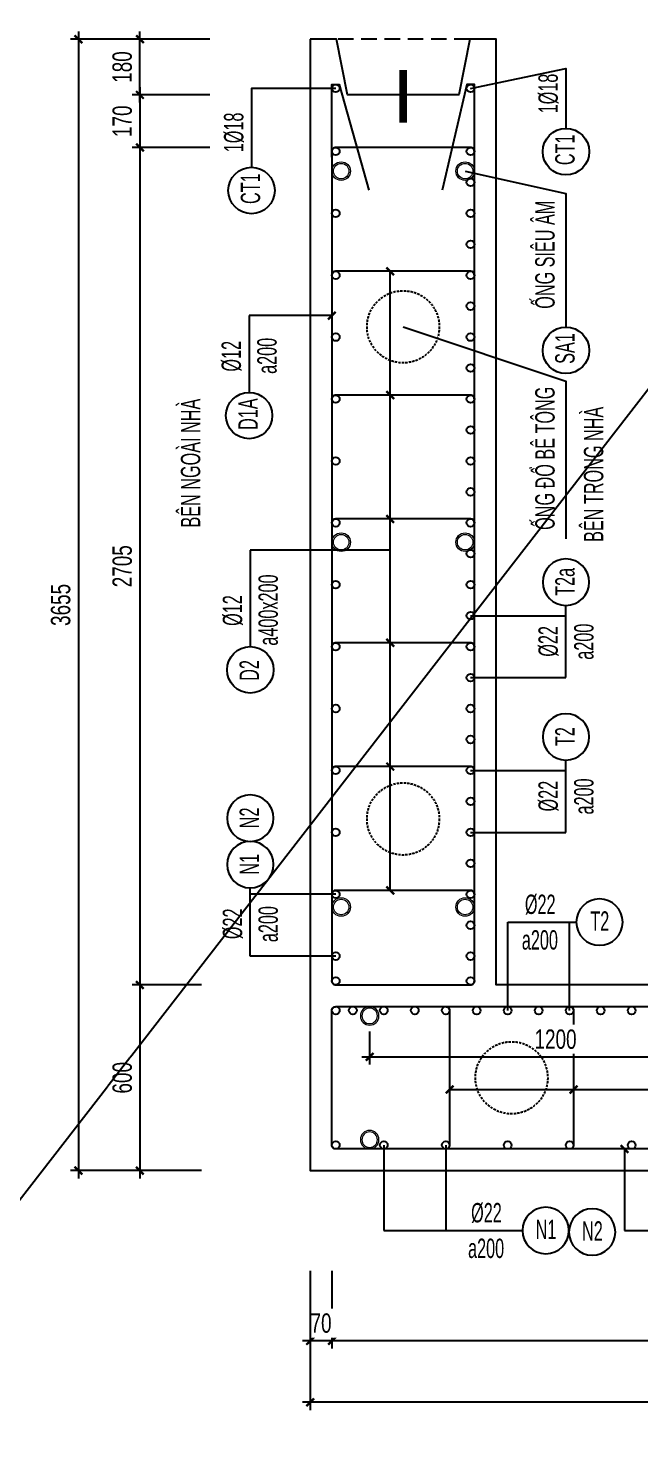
# Model space of a CAD drawing. Header units: millimetres. Extents: x -147841 to 368790, y -162721 to 84261.
# Drawn here: x 309031 to 311003, y -71216 to -66612 of the extents above; entities that cross this region are included whole.
import ezdxf
from ezdxf.enums import TextEntityAlignment as Align

# ---------------------------------------------------------------- set-up
doc = ezdxf.new("R2010")
doc.units = ezdxf.units.MM
doc.header["$LTSCALE"] = 1000
doc.header["$MEASUREMENT"] = 0
doc.header["$PDMODE"] = 1
doc.header["$PDSIZE"] = -10
doc.linetypes.add('DASHED', pattern=[0.75, 0.5, -0.25])
doc.linetypes.add('HIDDEN', pattern=[0.375, 0.25, -0.125])
doc.layers.get('0').update_dxf_attribs({"linetype": 'CONTINUOUS', "lineweight": 18})
doc.layers.get('DEFPOINTS').update_dxf_attribs({"color": 5, "linetype": 'CONTINUOUS', "lineweight": 18})
for name, color, linetype, lineweight in [('0-THAY', 7, 'CONTINUOUS', 18), ('ccu11-Dim', 8, 'CONTINUOUS', 18), ('DIM', 8, 'CONTINUOUS', 18)]:
    doc.layers.add(name, color=color, linetype=linetype, lineweight=lineweight)
for name, color, linetype in [('ccu11-Khuat', 9, 'DASHED'), ('ccu11-Manh', 8, 'CONTINUOUS'), ('ccu11-Thep', 4, 'CONTINUOUS'), ('ccu11-Thepdai', 6, 'CONTINUOUS'), ('KC-Cotthep', 8, 'CONTINUOUS'), ('KC-Dim', 8, 'CONTINUOUS'), ('KC-Text', 31, 'CONTINUOUS'), ('KC-Thay', 7, 'CONTINUOUS')]:
    doc.layers.add(name, color=color, linetype=linetype)
doc.styles.add('ARIAL', font='arial.ttf', dxfattribs={"width": 0.7})
doc.styles.add('ccu11-dim', font='vnsimli.shx', dxfattribs={"width": 0.65, "bigfont": 'bigfont.shx'})
doc.dimstyles.new('2.5-25', dxfattribs={"dimscale": 25, "dimtxt": 2.5, "dimasz": 1, "dimexe": 1, "dimexo": 2, "dimgap": 1, "dimtad": 1, "dimdec": 1, "dimrnd": 5, "dimdsep": 46, "dimtxsty": 'ARIAL', "dimblk": 'ARCHTICK', "dimcen": -1, "dimdle": 1, "dimclrd": 256, "dimclre": 256, "dimclrt": 3, "dimadec": 0, "dimazin": 2, "dimtfac": 0.1, "dimtdec": 1, "dimtmove": 0, "dimatfit": 1, "dimldrblk": 'ARCHTICK', "dimfxl": 1, "dimtvp": 0.833333, "dimtfill": 1, "dimtolj": 1, "dimtzin": 12, "dimarcsym": 0})
doc.dimstyles.new('ccu11-100x4', dxfattribs={"dimscale": 100, "dimtxt": 2.5, "dimasz": 1, "dimexe": 1, "dimexo": 2, "dimgap": 1, "dimtad": 1, "dimdec": 0, "dimlfac": 0.25, "dimdsep": 46, "dimtxsty": 'ccu11-dim', "dimblk": 'ARCHTICK', "dimcen": -1, "dimdle": 1, "dimclrd": 256, "dimclre": 256, "dimclrt": 31, "dimadec": 0, "dimazin": 2, "dimtfac": 0.1, "dimtdec": 0, "dimtmove": 0, "dimatfit": 1, "dimldrblk": 'ARCHTICK', "dimfxl": 1, "dimtvp": 0.833333, "dimtolj": 1, "dimtzin": 12, "dimarcsym": 0})

# ---------------------------------------------------------------- blocks, each defined once
blk = doc.blocks.new('_ARCHTICK')
at = {"color": 0, "linetype": 'ByBlock', "const_width": 0.3}
blk.add_lwpolyline([(-0.5, -0.5), (0.5, 0.5)], dxfattribs=at)
blk = doc.blocks.new('*D1258')
at = {"layer": 'DEFPOINTS', "color": 0, "linetype": 'ByBlock', "ltscale": 30, "transparency": 16777216}
for p in [(310010.2, -70576.2), (312390.2, -70576.2), (310010.2, -70851.8)]:
    blk.add_point(p, dxfattribs=at)
at = {"layer": 'KC-Dim', "linetype": 'ByBlock', "lineweight": -2, "ltscale": 30, "transparency": 16777216}
for p, q in [((310010.2, -70626.2), (310010.2, -70876.8)), ((312390.2, -70626.2), (312390.2, -70876.8)), ((312415.2, -70851.8), (309985.2, -70851.8))]:
    blk.add_line(p, q, dxfattribs=at)
at = {"layer": 'KC-Dim', "linetype": 'ByBlock', "lineweight": -2, "ltscale": 30, "transparency": 16777216, "xscale": 25, "yscale": 25, "zscale": 25, "rotation": 180}
blk.add_blockref('_ARCHTICK', (310010.2, -70851.8), dxfattribs=at)
at = {"layer": 'KC-Dim', "linetype": 'ByBlock', "lineweight": -2, "ltscale": 30, "transparency": 16777216, "xscale": 25, "yscale": 25, "zscale": 25}
blk.add_blockref('_ARCHTICK', (312390.2, -70851.8), dxfattribs=at)
at = {"layer": 'KC-Dim', "color": 3, "linetype": 'ByBlock', "ltscale": 30, "transparency": 16777216, "insert": (311200.2, -70794.9), "char_height": 62.5, "attachment_point": 5, "style": 'ARIAL', "bg_fill": 3, "box_fill_scale": 1.25, "bg_fill_color": 256, "bg_fill_true_color": 13158600, "bg_fill_transparency": 0}
blk.add_mtext('\\A1;2380', dxfattribs=at)
blk = doc.blocks.new('*D1259')
at = {"layer": 'DEFPOINTS', "color": 0, "ltscale": 3000, "transparency": 16777216}
for p in [(309940.2, -70576.2), (310010.2, -70576.2)]:
    blk.add_point(p, dxfattribs=at)
at = {"layer": 'KC-Dim', "lineweight": -2, "ltscale": 3000, "transparency": 16777216}
for p, q in [((309940.2, -70626.2), (309940.2, -70876.8)), ((310010.2, -70626.2), (310010.2, -70876.8)), ((310035.2, -70851.8), (309915.2, -70851.8))]:
    blk.add_line(p, q, dxfattribs=at)
at = {"layer": 'KC-Dim', "lineweight": -2, "ltscale": 3000, "transparency": 16777216, "xscale": 25, "yscale": 25, "zscale": 25, "rotation": 180}
blk.add_blockref('_ARCHTICK', (309940.2, -70851.8), dxfattribs=at)
at = {"layer": 'KC-Dim', "lineweight": -2, "ltscale": 3000, "transparency": 16777216, "xscale": 25, "yscale": 25, "zscale": 25}
blk.add_blockref('_ARCHTICK', (310010.2, -70851.8), dxfattribs=at)
at = {"layer": 'KC-Dim', "color": 3, "ltscale": 3000, "transparency": 16777216, "insert": (309975.2, -70794.9), "char_height": 62.5, "attachment_point": 5, "style": 'ARIAL', "bg_fill": 3, "box_fill_scale": 1.25, "bg_fill_color": 256, "bg_fill_true_color": 13158600, "bg_fill_transparency": 0}
blk.add_mtext('\\A1;70', dxfattribs=at)
at = {"layer": 'DEFPOINTS', "color": 0, "ltscale": 3000, "transparency": 16777216}
blk.add_point((309940.2, -70851.8), dxfattribs=at)
blk = doc.blocks.new('*U1224')
at = {"layer": 'ccu11-Thepdai', "flags": 128}
blk.add_lwpolyline([(50, 230), (-37.5, 230, 0.414214), (-50, 217.5), (-50, -114.4), (-50, -217.5, 0.414214), (-37.5, -230), (50, -230)], format="xyb", dxfattribs=at)
blk = doc.blocks.new('*U1225')
at = {"layer": 'DIM', "color": 0, "linetype": 'ByBlock', "lineweight": -2, "transparency": 16777216}
for p in [(0, 0), (400, 0), (800, 0), (1200, 0), (1600, 0)]:
    blk.add_blockref('*U1224', p, dxfattribs=at)
blk = doc.blocks.new('*D1260')
at = {"layer": 'DEFPOINTS', "color": 0, "ltscale": 3000, "transparency": 16777216}
for p in [(309940.2, -70576.2), (312740.2, -70576.2), (309940.2, -71050.4)]:
    blk.add_point(p, dxfattribs=at)
at = {"layer": 'DIM', "lineweight": -2, "ltscale": 3000, "transparency": 16777216}
for p, q in [((309940.2, -70626.2), (309940.2, -71075.4)), ((312740.2, -70626.2), (312740.2, -71075.4)), ((312765.2, -71050.4), (309915.2, -71050.4))]:
    blk.add_line(p, q, dxfattribs=at)
at = {"layer": 'DIM', "lineweight": -2, "ltscale": 3000, "transparency": 16777216, "xscale": 25, "yscale": 25, "zscale": 25, "rotation": 180}
blk.add_blockref('_ARCHTICK', (309940.2, -71050.4), dxfattribs=at)
at = {"layer": 'DIM', "lineweight": -2, "ltscale": 3000, "transparency": 16777216, "xscale": 25, "yscale": 25, "zscale": 25}
blk.add_blockref('_ARCHTICK', (312740.2, -71050.4), dxfattribs=at)
at = {"layer": 'DIM', "color": 3, "ltscale": 3000, "transparency": 16777216, "insert": (311340.2, -70993.5), "char_height": 62.5, "attachment_point": 5, "style": 'ARIAL', "bg_fill": 3, "box_fill_scale": 1.25, "bg_fill_color": 256, "bg_fill_true_color": 13158600, "bg_fill_transparency": 0}
blk.add_mtext('\\A1;2800', dxfattribs=at)
blk = doc.blocks.new('A$C260038B3')
at = {"layer": '0-THAY', "linetype": 'Continuous'}
for radius in [120, 100]:
    blk.add_circle((0, 0), radius, dxfattribs=at)
blk = doc.blocks.new('*D1261')
at = {"layer": 'DEFPOINTS', "color": 0, "linetype": 'ByBlock', "ltscale": 30, "transparency": 16777216}
for p in [(310132.1, -69802), (311332.1, -69802), (311332.1, -69934.5)]:
    blk.add_point(p, dxfattribs=at)
at = {"layer": 'KC-Dim', "linetype": 'ByBlock', "lineweight": -2, "ltscale": 30, "transparency": 16777216}
for p, q in [((310132.1, -69852), (310132.1, -69959.5)), ((311332.1, -69852), (311332.1, -69959.5)), ((310107.1, -69934.5), (311357.1, -69934.5))]:
    blk.add_line(p, q, dxfattribs=at)
at = {"layer": 'KC-Dim', "linetype": 'ByBlock', "lineweight": -2, "ltscale": 30, "transparency": 16777216, "xscale": 25, "yscale": 25, "zscale": 25, "rotation": 180}
blk.add_blockref('_ARCHTICK', (310132.1, -69934.5), dxfattribs=at)
at = {"layer": 'KC-Dim', "linetype": 'ByBlock', "lineweight": -2, "ltscale": 30, "transparency": 16777216, "xscale": 25, "yscale": 25, "zscale": 25}
blk.add_blockref('_ARCHTICK', (311332.1, -69934.5), dxfattribs=at)
at = {"layer": 'KC-Dim', "color": 3, "linetype": 'ByBlock', "ltscale": 30, "transparency": 16777216, "insert": (310732.1, -69877.6), "char_height": 62.5, "attachment_point": 5, "style": 'ARIAL', "bg_fill": 3, "box_fill_scale": 1.25, "bg_fill_color": 256, "bg_fill_true_color": 13158600, "bg_fill_transparency": 0}
blk.add_mtext('\\A1;1200', dxfattribs=at)
blk = doc.blocks.new('*D1263')
at = {"layer": 'DEFPOINTS', "color": 0, "linetype": 'ByBlock', "ltscale": 30, "transparency": 16777216}
for p in [(309390.4, -66646.5), (309666, -66646.5), (309666, -66826.5)]:
    blk.add_point(p, dxfattribs=at)
at = {"layer": 'KC-Dim', "linetype": 'ByBlock', "lineweight": -2, "ltscale": 30, "transparency": 16777216}
for p, q in [((309616, -66646.5), (309365.4, -66646.5)), ((309390.4, -66851.5), (309390.4, -66621.5)), ((309616, -66826.5), (309365.4, -66826.5))]:
    blk.add_line(p, q, dxfattribs=at)
at = {"layer": 'KC-Dim', "linetype": 'ByBlock', "lineweight": -2, "ltscale": 30, "transparency": 16777216, "xscale": 25, "yscale": 25, "zscale": 25}
for p, rotation in [((309390.4, -66646.5), 90), ((309390.4, -66826.5), 270)]:
    blk.add_blockref('_ARCHTICK', p, dxfattribs=dict(at, rotation=rotation))
at = {"layer": 'KC-Dim', "color": 3, "linetype": 'ByBlock', "ltscale": 30, "transparency": 16777216, "insert": (309333.5, -66736.5), "char_height": 62.5, "attachment_point": 5, "rotation": 90, "style": 'ARIAL', "bg_fill": 3, "box_fill_scale": 1.25, "bg_fill_color": 256, "bg_fill_true_color": 13158600, "bg_fill_transparency": 0}
blk.add_mtext('\\A1;180', dxfattribs=at)
blk = doc.blocks.new('*D1264')
at = {"layer": 'DEFPOINTS', "color": 0, "linetype": 'ByBlock', "ltscale": 30, "transparency": 16777216}
for p in [(309666, -66826.5), (309666, -66996.5)]:
    blk.add_point(p, dxfattribs=at)
at = {"layer": 'KC-Dim', "linetype": 'ByBlock', "lineweight": -2, "ltscale": 30, "transparency": 16777216}
for p, q in [((309390.4, -66801.5), (309390.4, -67021.5)), ((309616, -66826.5), (309365.4, -66826.5)), ((309616, -66996.5), (309365.4, -66996.5))]:
    blk.add_line(p, q, dxfattribs=at)
at = {"layer": 'KC-Dim', "linetype": 'ByBlock', "lineweight": -2, "ltscale": 30, "transparency": 16777216, "xscale": 25, "yscale": 25, "zscale": 25}
for p, rotation in [((309390.4, -66826.5), 90), ((309390.4, -66996.5), 270)]:
    blk.add_blockref('_ARCHTICK', p, dxfattribs=dict(at, rotation=rotation))
at = {"layer": 'KC-Dim', "color": 3, "linetype": 'ByBlock', "ltscale": 30, "transparency": 16777216, "insert": (309333.5, -66911.5), "char_height": 62.5, "attachment_point": 5, "rotation": 90, "style": 'ARIAL', "bg_fill": 3, "box_fill_scale": 1.25, "bg_fill_color": 256, "bg_fill_true_color": 13158600, "bg_fill_transparency": 0}
blk.add_mtext('\\A1;170', dxfattribs=at)
at = {"layer": 'DEFPOINTS', "color": 0, "linetype": 'ByBlock', "ltscale": 30, "transparency": 16777216}
blk.add_point((309390.4, -66996.5), dxfattribs=at)
blk = doc.blocks.new('*D1269')
at = {"layer": 'DEFPOINTS', "color": 0, "linetype": 'ByBlock', "ltscale": 30, "transparency": 16777216}
for p in [(309639, -66996.5), (309390.4, -69702), (309639, -69702)]:
    blk.add_point(p, dxfattribs=at)
at = {"layer": 'KC-Dim', "linetype": 'ByBlock', "lineweight": -2, "ltscale": 30, "transparency": 16777216}
for p, q in [((309390.4, -66971.5), (309390.4, -69727)), ((309589, -66996.5), (309365.4, -66996.5)), ((309589, -69702), (309365.4, -69702))]:
    blk.add_line(p, q, dxfattribs=at)
at = {"layer": 'KC-Dim', "linetype": 'ByBlock', "lineweight": -2, "ltscale": 30, "transparency": 16777216, "xscale": 25, "yscale": 25, "zscale": 25}
for p, rotation in [((309390.4, -66996.5), 90), ((309390.4, -69702), 270)]:
    blk.add_blockref('_ARCHTICK', p, dxfattribs=dict(at, rotation=rotation))
at = {"layer": 'KC-Dim', "color": 3, "linetype": 'ByBlock', "ltscale": 30, "transparency": 16777216, "insert": (309333.5, -68349.3), "char_height": 62.5, "attachment_point": 5, "rotation": 90, "style": 'ARIAL', "bg_fill": 3, "box_fill_scale": 1.25, "bg_fill_color": 256, "bg_fill_true_color": 13158600, "bg_fill_transparency": 0}
blk.add_mtext('\\A1;2705', dxfattribs=at)
blk = doc.blocks.new('*D1270')
at = {"layer": 'DEFPOINTS', "color": 0, "ltscale": 3000, "transparency": 16777216}
for p in [(309639, -66646.5), (309191.9, -70302), (309639, -70302)]:
    blk.add_point(p, dxfattribs=at)
at = {"layer": 'DIM', "lineweight": -2, "ltscale": 3000, "transparency": 16777216}
for p, q in [((309589, -66646.5), (309166.9, -66646.5)), ((309191.9, -66621.5), (309191.9, -70327)), ((309589, -70302), (309166.9, -70302))]:
    blk.add_line(p, q, dxfattribs=at)
at = {"layer": 'DIM', "lineweight": -2, "ltscale": 3000, "transparency": 16777216, "xscale": 25, "yscale": 25, "zscale": 25}
for p, rotation in [((309191.9, -66646.5), 90), ((309191.9, -70302), 270)]:
    blk.add_blockref('_ARCHTICK', p, dxfattribs=dict(at, rotation=rotation))
at = {"layer": 'DIM', "color": 3, "ltscale": 3000, "transparency": 16777216, "insert": (309134.9, -68474.3), "char_height": 62.5, "attachment_point": 5, "rotation": 90, "style": 'ARIAL', "bg_fill": 3, "box_fill_scale": 1.25, "bg_fill_color": 256, "bg_fill_true_color": 13158600, "bg_fill_transparency": 0}
blk.add_mtext('\\A1;3655', dxfattribs=at)
blk = doc.blocks.new('*D1271')
at = {"layer": 'DEFPOINTS', "color": 0, "linetype": 'ByBlock', "ltscale": 30, "transparency": 16777216}
for p in [(309639, -69702), (309390.4, -70302), (309639, -70302)]:
    blk.add_point(p, dxfattribs=at)
at = {"layer": 'KC-Dim', "linetype": 'ByBlock', "lineweight": -2, "ltscale": 30, "transparency": 16777216}
for p, q in [((309589, -69702), (309365.4, -69702)), ((309390.4, -69677), (309390.4, -70327)), ((309589, -70302), (309365.4, -70302))]:
    blk.add_line(p, q, dxfattribs=at)
at = {"layer": 'KC-Dim', "linetype": 'ByBlock', "lineweight": -2, "ltscale": 30, "transparency": 16777216, "xscale": 25, "yscale": 25, "zscale": 25}
for p, rotation in [((309390.4, -69702), 90), ((309390.4, -70302), 270)]:
    blk.add_blockref('_ARCHTICK', p, dxfattribs=dict(at, rotation=rotation))
at = {"layer": 'KC-Dim', "color": 3, "linetype": 'ByBlock', "ltscale": 30, "transparency": 16777216, "insert": (309333.5, -70002), "char_height": 62.5, "attachment_point": 5, "rotation": 90, "style": 'ARIAL', "bg_fill": 3, "box_fill_scale": 1.25, "bg_fill_color": 256, "bg_fill_true_color": 13158600, "bg_fill_transparency": 0}
blk.add_mtext('\\A1;600', dxfattribs=at)
blk = doc.blocks.new('att_thep_2')
blk.add_circle((-300, 0), 300)
at = {"color": 3, "style": 'ARIAL', "width": 0.6}
blk.add_attdef('DK', text='', height=250, dxfattribs=at).set_placement((467, 105), align=Align.CENTER)
at = {"color": 31, "style": 'ARIAL', "width": 0.6}
blk.add_attdef('SH', text='', height=250, dxfattribs=at).set_placement((-281, -111), align=Align.CENTER)
at = {"color": 2, "style": 'ARIAL', "width": 0.6}
blk.add_attdef('KC', text='', height=250, dxfattribs=at).set_placement((472, -355), align=Align.CENTER)

msp = doc.modelspace()

# ---------------------------------------------------------------- linework, layer by layer
at = {"layer": 'ccu11-Khuat', "ltscale": 0.1}
msp.add_line((310455.21, -66646.5), (310025.21, -66646.5), dxfattribs=at)
at = {"layer": 'ccu11-Manh', "ltscale": 10, "flags": 128}
for points in [[(310457.71, -66805.28), (310765.79, -66741.25), (310765.79, -66934.88)], [(310022.71, -66805.37), (309750.69, -66805.37), (309750.69, -67060.49)], [(310440.21, -67072.69), (310765.79, -67144.96), (310765.79, -67576.81)], [(310240.21, -67575.73), (310765.79, -67751.19), (310765.79, -68260.54)]]:
    msp.add_lwpolyline(points, dxfattribs=at)
at = {"layer": 'ccu11-Manh', "ltscale": 3000}
for points in [[(310198.51, -69396.5), (310198.51, -67396.5), (310198.51, -67396.5)], [(310390.21, -70039.95), (311990.21, -70039.95)]]:
    msp.add_lwpolyline(points, dxfattribs=at)
at = {"layer": 'ccu11-Thep', "const_width": 25}
msp.add_lwpolyline([(310240.21, -66916.5), (310240.21, -66746.5)], dxfattribs=at)
at = {"layer": 'ccu11-Thep'}
for centre in [(310022.71, -66805.37), (310457.71, -66805.28), (310022.71, -67009), (310457.71, -67009), (310457.71, -67109), (310022.71, -67209), (310457.71, -67209), (310457.71, -67309), (310022.71, -67409), (310457.71, -67409), (310457.71, -67509), (310022.71, -67609), (310457.71, -67609), (310457.71, -67709), (310022.71, -67809), (310457.71, -67809), (310457.71, -67909), (310022.71, -68009), (310457.71, -68009), (310457.71, -68109), (310022.71, -68209), (310457.71, -68209), (310457.71, -68309), (310022.71, -68409), (310457.71, -68409), (310457.71, -68509), (310022.71, -68609), (310457.71, -68609), (310457.71, -68709), (310022.71, -68809), (310457.71, -68809), (310457.71, -68909), (310022.71, -69009), (310457.71, -69009), (310457.71, -69109), (310022.71, -69209), (310457.71, -69209), (310457.71, -69309), (310022.71, -69409), (310457.71, -69409), (310457.71, -69509), (310022.71, -69609), (310457.71, -69609), (310022.71, -69689.53), (310457.71, -69689.53), (310022.71, -69784.53), (310022.71, -70219.53), (310177.71, -70219.53), (310177.71, -70219.53), (310377.71, -70219.53), (310577.71, -70219.53), (310777.71, -70219.53), (310977.71, -70219.53)]:
    msp.add_circle(centre, 12.5, dxfattribs=at)
at = {"layer": 'ccu11-Thep', "linetype": 'HIDDEN', "ltscale": 0.03}
for centre in [(310240.21, -67575.73, 242.3), (310240.21, -69165.69)]:
    msp.add_circle(centre, 116.6, dxfattribs=at)
at = {"layer": 'ccu11-Thepdai', "flags": 128}
for points in [[(310010.21, -67027.55), (310010.21, -66792.87), (310033.65, -66792.87), (310129.81, -67134.24)], [(310470.21, -67027.55), (310470.21, -66792.78), (310446.04, -66792.78), (310366.01, -67134.24)]]:
    msp.add_lwpolyline(points, dxfattribs=at)
at = {"layer": 'ccu11-Thepdai'}
for points in [[(310010.21, -67009), (310010.21, -69689.53, 0.4142136), (310022.71, -69702.03), (310457.71, -69702.03, 0.4142136), (310470.21, -69689.53), (310470.21, -67009, 0.4142136), (310457.71, -66996.5), (310022.71, -66996.5, 0.4142136)], [(312377.71, -70232.03), (310022.71, -70232.03, -0.4142136), (310010.21, -70219.53), (310010.21, -69784.53, -0.4142136), (310022.71, -69772.03), (312377.71, -69772.03, -0.4142136), (312390.21, -69784.53), (312390.21, -70219.53, -0.4142136)]]:
    msp.add_lwpolyline(points, format="xyb", close=True, dxfattribs=at)
at = {"layer": 'ccu11-Thepdai', "flags": 128}
for points in [[(310470.21, -67496.5), (310470.21, -67409, 0.4142136), (310457.71, -67396.5), (310125.78, -67396.5), (310022.71, -67396.5, 0.4142136), (310010.21, -67409), (310010.21, -67496.5)], [(310470.21, -67896.5), (310470.21, -67809, 0.4142136), (310457.71, -67796.5), (310125.78, -67796.5), (310022.71, -67796.5, 0.4142136), (310010.21, -67809), (310010.21, -67896.5)], [(310470.21, -68296.5), (310470.21, -68209, 0.4142136), (310457.71, -68196.5), (310125.78, -68196.5), (310022.71, -68196.5, 0.4142136), (310010.21, -68209), (310010.21, -68296.5)], [(310470.21, -68696.5), (310470.21, -68609, 0.4142136), (310457.71, -68596.5), (310125.78, -68596.5), (310022.71, -68596.5, 0.4142136), (310010.21, -68609), (310010.21, -68696.5)], [(310470.21, -69096.5), (310470.21, -69009, 0.4142136), (310457.71, -68996.5), (310125.78, -68996.5), (310022.71, -68996.5, 0.4142136), (310010.21, -69009), (310010.21, -69096.5)], [(310470.21, -69496.5), (310470.21, -69409, 0.4142136), (310457.71, -69396.5), (310125.78, -69396.5), (310022.71, -69396.5, 0.4142136), (310010.21, -69409), (310010.21, -69496.5)]]:
    msp.add_lwpolyline(points, format="xyb", dxfattribs=at)
at = {"layer": 'KC-Thay', "flags": 128}
msp.add_lwpolyline([(309940.21, -66646.5), (309940.21, -70302.03), (312740.21, -70302.03), (312740.21, -70217.03), (312560.21, -70182.03), (312560.21, -69822.03), (312740.21, -69787.03), (312740.21, -69702.03), (310540.21, -69702.03), (310540.21, -66646.5), (310455.21, -66646.5), (310420.21, -66826.5), (310060.21, -66826.5), (310025.21, -66646.5), (309940.21, -66646.5)], dxfattribs=at)

# ---------------------------------------------------------------- block references
at = {"layer": 'ccu11-Dim', "ltscale": 3000, "xscale": 0.25, "yscale": 0.25, "zscale": 0.25, "rotation": 270}
for p in [(310040.21, -67072.69), (310440.21, -67072.69), (310040.21, -68271.69), (310440.21, -68271.69), (310040.21, -69450.32), (310440.21, -69450.32)]:
    msp.add_blockref('A$C260038B3', p, dxfattribs=at)
at = {"layer": 'ccu11-Dim', "ltscale": 3000, "extrusion": (0, 0, -1), "xscale": 0.25, "yscale": 0.25, "zscale": -0.25}
for p in [(-310132.11, -69802.03), (-310132.11, -70202.03)]:
    msp.add_blockref('A$C260038B3', p, dxfattribs=at)
at = {"layer": 'ccu11-Manh', "ltscale": 3000, "xscale": 25, "yscale": 25, "zscale": 25}
for p, rotation in [((310198.51, -67396.5), 270), ((310198.51, -67796.5), 270), ((310198.51, -68196.5), 270), ((310198.51, -68596.5), 270), ((310198.51, -68996.5), 270), ((310198.51, -69396.5), 270), ((310390.21, -70039.95), 180), ((310790.21, -70039.95), 180)]:
    msp.add_blockref('_ARCHTICK', p, dxfattribs=dict(at, rotation=rotation))
at = {"layer": 'DIM', "xscale": -1}
msp.add_blockref('*U1225', (311940.21, -70002.03), dxfattribs=at)
at = {"layer": 'KC-Cotthep'}
ref = msp.add_blockref('att_thep_2', (310765.79, -66934.88), dxfattribs=dict(at, xscale=0.25, yscale=0.25, zscale=0.25, rotation=90))
ref.add_attrib('DK', '1%%C18', dxfattribs={"layer": '0', "color": 15, "height": 62.5, "rotation": 90, "style": 'ARIAL', "width": 0.6}).set_placement((310739.44, -66822.01), align=Align.CENTER)
ref.add_attrib('SH', 'CT1', dxfattribs={"layer": '0', "color": 31, "height": 62.5, "rotation": 90, "style": 'ARIAL', "width": 0.6}).set_placement((310793.66, -67003.89), align=Align.CENTER)
ref = msp.add_blockref('att_thep_2', (310765.79, -67576.81), dxfattribs=dict(at, xscale=0.25, yscale=0.25, zscale=0.25, rotation=90))
ref.add_attrib('SH', 'SA1', dxfattribs={"layer": '0', "color": 31, "height": 62.5, "rotation": 90, "style": 'ARIAL', "width": 0.6}).set_placement((310793.66, -67645.82), align=Align.CENTER)
ref = msp.add_blockref('att_thep_2', (310765.79, -68475.72), dxfattribs=dict(at, xscale=-0.25, yscale=0.25, zscale=0.25, rotation=90))
ref.add_attrib('KC', 'a200', dxfattribs={"layer": '0', "color": 2, "height": 62.5, "rotation": 90, "style": 'ARIAL', "width": 0.6}).set_placement((310854.62, -68593.08), align=Align.CENTER)
ref.add_attrib('DK', '%%C22', dxfattribs={"layer": '0', "color": 2, "height": 62.5, "rotation": 90, "style": 'ARIAL', "width": 0.6}).set_placement((310739.44, -68591.99), align=Align.CENTER)
ref.add_attrib('SH', 'T2a', dxfattribs={"layer": '0', "color": 31, "height": 62.5, "rotation": 90, "style": 'ARIAL', "width": 0.6}).set_placement((310793.66, -68399.7), align=Align.CENTER)
ref = msp.add_blockref('att_thep_2', (310765.79, -68975.72), dxfattribs=dict(at, xscale=-0.25, yscale=0.25, zscale=0.25, rotation=90))
ref.add_attrib('KC', 'a200', dxfattribs={"layer": '0', "color": 2, "height": 62.5, "rotation": 90, "style": 'ARIAL', "width": 0.6}).set_placement((310854.62, -69093.08), align=Align.CENTER)
ref.add_attrib('DK', '%%C22', dxfattribs={"layer": '0', "color": 2, "height": 62.5, "rotation": 90, "style": 'ARIAL', "width": 0.6}).set_placement((310739.44, -69091.99), align=Align.CENTER)
ref.add_attrib('SH', 'T2', dxfattribs={"layer": '0', "color": 31, "height": 62.5, "rotation": 90, "style": 'ARIAL', "width": 0.6}).set_placement((310793.66, -68899.7), align=Align.CENTER)
ref = msp.add_blockref('att_thep_2', (309746.84, -69238.27), dxfattribs=dict(at, xscale=-0.25, yscale=0.25, zscale=0.25, rotation=90))
ref.add_attrib('SH', 'N2', dxfattribs={"layer": '0', "color": 31, "height": 62.5, "rotation": 90, "style": 'ARIAL', "width": 0.6}).set_placement((309774.71, -69162.24), align=Align.CENTER)
ref = msp.add_blockref('att_thep_2', (310798.98, -69498.99), dxfattribs=dict(at, xscale=-0.25, yscale=0.25, zscale=0.25))
ref.add_attrib('KC', 'a200', dxfattribs={"layer": '0', "color": 2, "height": 62.5, "style": 'ARIAL', "width": 0.6}).set_placement((310681.62, -69587.82), align=Align.CENTER)
ref.add_attrib('DK', '%%C22', dxfattribs={"layer": '0', "color": 2, "height": 62.5, "style": 'ARIAL', "width": 0.6}).set_placement((310682.71, -69472.64), align=Align.CENTER)
ref.add_attrib('SH', 'T2', dxfattribs={"layer": '0', "color": 31, "height": 62.5, "style": 'ARIAL', "width": 0.6}).set_placement((310875.01, -69526.86), align=Align.CENTER)

# ---------------------------------------------------------------- texts
at = {"layer": 'KC-Cotthep', "style": 'ARIAL', "width": 0.6}
msp.add_text('ỐNG SIÊU ÂM', height=62.5, rotation=90, dxfattribs=at).set_placement((310729.15, -67342.84), align=Align.CENTER)
at = {"layer": 'KC-Text', "color": 1, "style": 'ARIAL', "width": 0.6}
for s, p in [('BÊN NGOÀI NHÀ', (309585.19, -68016.16)), ('ỐNG ĐỔ BÊ TÔNG', (310729.15, -68000.41)), ('BÊN TRONG NHÀ', (310886.21, -68052.36))]:
    msp.add_text(s, height=62.5, rotation=90, dxfattribs=at).set_placement(p, align=Align.CENTER)

# ---------------------------------------------------------------- dimensions: what is measured, and where the dimension line sits
at = {"layer": 'KC-Dim', "linetype": 'ByBlock', "ltscale": 30}
dim = msp.add_linear_dim(base=(309390.41, -66646.5), p1=(309666.04, -66826.5), p2=(309666.04, -66646.5), angle=90, dimstyle='2.5-25', dxfattribs=at)
dim.commit()
dim.dimension.update_dxf_attribs({"geometry": '*D1263', "text_midpoint": (309390.41, -66736.5), "dimtype": 160})
dim = msp.add_linear_dim(base=(310010.21, -70851.83), p1=(312390.21, -70576.2), p2=(310010.21, -70576.2), angle=180, dimstyle='2.5-25', dxfattribs=at)
dim.commit()
dim.dimension.update_dxf_attribs({"geometry": '*D1258', "text_midpoint": (311200.21, -70794.9)})

# ---------------------------------------------------------------- leaders
at = {"layer": 'ccu11-Manh', "ltscale": 10}
for points in [[(310198.51, -68297.18), (309746.84, -68297.18), (309746.84, -68608.84)], [(310457.71, -68509), (310765.79, -68509), (310765.79, -68475.72)], [(310457.71, -68709), (310765.79, -68709), (310765.79, -68475.76)], [(310457.71, -69009), (310765.79, -69009), (310765.79, -68975.72)], [(310457.71, -69209), (310765.79, -69209), (310765.79, -68975.76)], [(310022.71, -69409), (309746.84, -69409), (309746.84, -69388.19)], [(310022.71, -69609), (309746.84, -69609), (309746.84, -69388.23)], [(310177.71, -70219.53), (310177.71, -70495.41), (310625.32, -70495.41)], [(310377.71, -70219.53), (310377.71, -70495.41), (310625.36, -70495.41)]]:
    msp.add_leader(points, dimstyle='ccu11-100x4', override={"dimgap": 1, "dimtad": 0, "dimldrblk": 'None'}, dxfattribs=at)
at = {"layer": 'ccu11-Manh', "ltscale": 3000}
msp.add_leader([(310954.71, -70232.03), (310954.71, -70495.41), (311189.37, -70495.41)], dimstyle='ccu11-100x4', override={"dimasz": 0.25, "dimtad": 0}, dxfattribs=at)
at = {"layer": 'KC-Dim', "linetype": 'ByBlock', "ltscale": 30}
msp.add_leader([(310010.21, -67539.67), (309742.92, -67539.67), (309742.92, -67787.57)], dimstyle='2.5-25', dxfattribs=at)

# ---------------------------------------------------------------- next in the draw order: dimensions: what is measured, and where the dimension line sits
dim = msp.add_linear_dim(base=(309390.41, -66996.5), p1=(309666.04, -66826.5), p2=(309666.04, -66996.5), angle=270, dimstyle='2.5-25', dxfattribs=at)
dim.commit()
dim.dimension.update_dxf_attribs({"geometry": '*D1264', "text_midpoint": (309390.41, -66911.5), "dimtype": 160})
dim = msp.add_linear_dim(base=(311332.11, -69934.48), p1=(310132.11, -69802.03), p2=(311332.11, -69802.03), dimstyle='2.5-25', dxfattribs=at)
dim.commit()
dim.dimension.update_dxf_attribs({"geometry": '*D1261', "text_midpoint": (310732.11, -69877.57)})
at = {"layer": 'KC-Dim', "ltscale": 3000}
dim = msp.add_linear_dim(base=(309940.21, -70851.83), p1=(310010.21, -70576.2), p2=(309940.21, -70576.2), angle=180, dimstyle='2.5-25', dxfattribs=at)
dim.commit()
dim.dimension.update_dxf_attribs({"geometry": '*D1259', "text_midpoint": (309975.21, -70851.83), "dimtype": 160})

# ---------------------------------------------------------------- next in the draw order: linework, layer by layer
at = {"layer": 'ccu11-Thep'}
for centre in [(310077.71, -69784.53), (310177.71, -69784.53), (310277.71, -69784.53), (310377.71, -69784.53), (310477.71, -69784.53), (310577.71, -69784.53), (310677.71, -69784.53), (310777.71, -69784.53), (310877.71, -69784.53), (310977.71, -69784.53)]:
    msp.add_circle(centre, 12.5, dxfattribs=at)
at = {"layer": 'ccu11-Thep', "linetype": 'HIDDEN', "ltscale": 0.03}
msp.add_circle((310590.21, -70002.03), 116.6, dxfattribs=at)

# ---------------------------------------------------------------- next in the draw order: dimensions: what is measured, and where the dimension line sits
at = {"layer": 'DIM', "ltscale": 3000}
dim = msp.add_linear_dim(base=(309940.21, -71050.38), p1=(312740.21, -70576.2), p2=(309940.21, -70576.2), angle=180, dimstyle='2.5-25', dxfattribs=at)
dim.commit()
dim.dimension.update_dxf_attribs({"geometry": '*D1260', "text_midpoint": (311340.21, -70993.47)})
at = {"layer": 'KC-Dim', "linetype": 'ByBlock', "ltscale": 30}
dim = msp.add_linear_dim(base=(309390.41, -69702.03), p1=(309639.02, -66996.5), p2=(309639.02, -69702.03), angle=270, dimstyle='2.5-25', dxfattribs=at)
dim.commit()
dim.dimension.update_dxf_attribs({"geometry": '*D1269', "text_midpoint": (309333.5, -68349.27)})

# ---------------------------------------------------------------- next in the draw order: leaders
at = {"layer": 'ccu11-Manh', "ltscale": 10}
for points in [[(310577.71, -69784.53), (310577.71, -69498.99), (310798.94, -69498.99)], [(310777.71, -69784.53), (310777.71, -69498.99), (310798.98, -69498.99)]]:
    msp.add_leader(points, dimstyle='ccu11-100x4', override={"dimgap": 1, "dimtad": 0, "dimldrblk": 'None'}, dxfattribs=at)

# ---------------------------------------------------------------- next in the draw order: block references
at = {"layer": 'KC-Cotthep'}
ref = msp.add_blockref('att_thep_2', (310625.36, -70495.41), dxfattribs=dict(at, xscale=-0.25, yscale=0.25, zscale=0.25))
ref.add_attrib('KC', 'a200', dxfattribs={"layer": '0', "color": 2, "height": 62.5, "style": 'ARIAL', "width": 0.6}).set_placement((310508, -70584.23), align=Align.CENTER)
ref.add_attrib('DK', '%%C22', dxfattribs={"layer": '0', "color": 2, "height": 62.5, "style": 'ARIAL', "width": 0.6}).set_placement((310509.09, -70469.05), align=Align.CENTER)
ref.add_attrib('SH', 'N1', dxfattribs={"layer": '0', "color": 31, "height": 62.5, "style": 'ARIAL', "width": 0.6}).set_placement((310701.38, -70523.28), align=Align.CENTER)
ref = msp.add_blockref('att_thep_2', (310775.17, -70500.38), dxfattribs=dict(at, xscale=-0.25, yscale=0.25, zscale=0.25))
ref.add_attrib('SH', 'N2', dxfattribs={"layer": '0', "color": 31, "height": 62.5, "style": 'ARIAL', "width": 0.6}).set_placement((310851.2, -70528.25), align=Align.CENTER)

# ---------------------------------------------------------------- next in the draw order: dimensions: what is measured, and where the dimension line sits
at = {"layer": 'DIM', "ltscale": 3000}
dim = msp.add_linear_dim(base=(309191.86, -70302.03), p1=(309639.02, -66646.5), p2=(309639.02, -70302.03), angle=270, dimstyle='2.5-25', dxfattribs=at)
dim.commit()
dim.dimension.update_dxf_attribs({"geometry": '*D1270', "text_midpoint": (309134.93, -68474.27)})

# ---------------------------------------------------------------- next in the draw order: block references
at = {"layer": 'KC-Cotthep'}
ref = msp.add_blockref('att_thep_2', (309750.69, -67060.49), dxfattribs=dict(at, xscale=0.25, yscale=0.25, zscale=0.25, rotation=90))
ref.add_attrib('DK', '1%%C18', dxfattribs={"layer": '0', "color": 15, "height": 62.5, "rotation": 90, "style": 'ARIAL', "width": 0.6}).set_placement((309724.34, -66947.62), align=Align.CENTER)
ref.add_attrib('SH', 'CT1', dxfattribs={"layer": '0', "color": 31, "height": 62.5, "rotation": 90, "style": 'ARIAL', "width": 0.6}).set_placement((309778.56, -67129.5), align=Align.CENTER)
ref = msp.add_blockref('att_thep_2', (309742.92, -67787.57), dxfattribs=dict(at, xscale=0.25, yscale=0.25, zscale=0.25, rotation=90))
ref.add_attrib('KC', 'a200', dxfattribs={"layer": '0', "color": 2, "height": 62.5, "rotation": 90, "style": 'ARIAL', "width": 0.6}).set_placement((309831.75, -67669.6), align=Align.CENTER)
ref.add_attrib('DK', '%%C12', dxfattribs={"layer": '0', "color": 215, "height": 62.5, "rotation": 90, "style": 'ARIAL', "width": 0.6}).set_placement((309716.57, -67670.92), align=Align.CENTER)
ref.add_attrib('SH', 'D1A', dxfattribs={"layer": '0', "color": 31, "height": 62.5, "rotation": 90, "style": 'ARIAL', "width": 0.6}).set_placement((309770.79, -67857.81), align=Align.CENTER)
ref = msp.add_blockref('att_thep_2', (309746.84, -68608.84), dxfattribs=dict(at, xscale=0.25, yscale=0.25, zscale=0.25, rotation=90))
ref.add_attrib('KC', 'a400x200', dxfattribs={"layer": '0', "color": 2, "height": 62.5, "rotation": 90, "style": 'ARIAL', "width": 0.6}).set_placement((309835.66, -68490.87), align=Align.CENTER)
ref.add_attrib('DK', '%%C12', dxfattribs={"layer": '0', "color": 215, "height": 62.5, "rotation": 90, "style": 'ARIAL', "width": 0.6}).set_placement((309720.48, -68492.44), align=Align.CENTER)
ref.add_attrib('SH', 'D2', dxfattribs={"layer": '0', "color": 31, "height": 62.5, "rotation": 90, "style": 'ARIAL', "width": 0.6}).set_placement((309774.71, -68685.94), align=Align.CENTER)
ref = msp.add_blockref('att_thep_2', (309746.84, -69388.23), dxfattribs=dict(at, xscale=-0.25, yscale=0.25, zscale=0.25, rotation=90))
ref.add_attrib('KC', 'a200', dxfattribs={"layer": '0', "color": 2, "height": 62.5, "rotation": 90, "style": 'ARIAL', "width": 0.6}).set_placement((309835.66, -69505.58), align=Align.CENTER)
ref.add_attrib('DK', '%%C22', dxfattribs={"layer": '0', "color": 2, "height": 62.5, "rotation": 90, "style": 'ARIAL', "width": 0.6}).set_placement((309720.48, -69504.5), align=Align.CENTER)
ref.add_attrib('SH', 'N1', dxfattribs={"layer": '0', "color": 31, "height": 62.5, "rotation": 90, "style": 'ARIAL', "width": 0.6}).set_placement((309774.71, -69312.2), align=Align.CENTER)

# ---------------------------------------------------------------- next in the draw order: dimensions: what is measured, and where the dimension line sits
at = {"layer": 'KC-Dim', "linetype": 'ByBlock', "ltscale": 30}
dim = msp.add_linear_dim(base=(309390.41, -70302.03), p1=(309639.02, -69702.03), p2=(309639.02, -70302.03), angle=90, dimstyle='2.5-25', dxfattribs=at)
dim.commit()
dim.dimension.update_dxf_attribs({"geometry": '*D1271', "text_midpoint": (309333.5, -70002.03)})

# ---------------------------------------------------------------- next in the draw order: linework, layer by layer
at = {"layer": 'KC-Thay', "ltscale": 3000}
msp.add_line((303106.89, -78006.54), (313988.27, -63958.49), dxfattribs=at)

doc.saveas('drawing.dxf')
